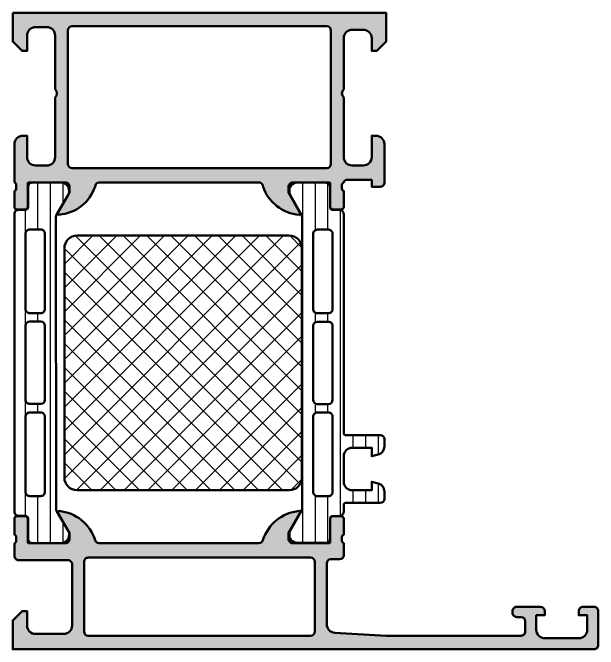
# Model space of a CAD drawing. Extents: x 0 to 69, y 0 to 75.
import ezdxf

# ---------------------------------------------------------------- set-up
doc = ezdxf.new("R2010")
doc.units = 0
for name, color, linetype, lineweight in [('0S-Alu contour', 7, 'Continuous', 50), ('0S-Alu hatch', 252, 'Continuous', 25), ('0S-Plastic contour', 254, 'Continuous', 50), ('0S-Plastic hatch', 253, 'Continuous', 25), ('0S-PT contour', 91, 'Continuous', 50), ('0S-PT hatch', 103, 'Continuous', 25)]:
    doc.layers.add(name, color=color, linetype=linetype, lineweight=lineweight)
pattern_1 = [(90, (0, 0), (-1.4859, 0), [])]

# ---------------------------------------------------------------- blocks, each defined once
blk = doc.blocks.new('345160__3AEE8620_E7F4_4527_ADD3_752617BD4C8D_')
at = {"layer": '0S-Alu hatch'}
h = blk.add_hatch(color=256, dxfattribs=at)
edge = h.paths.add_edge_path()
edge.add_line((0.0001269531203434, 75), (0.0001269531203434, 71.59999843788682))
edge.add_line((0.0001269531203434, 71.59999843788682), (1.100102539057836, 70.50000020218431))
edge.add_line((1.100102539057836, 70.50000020218431), (1.700108642573468, 70.50000020218431))
edge.add_line((1.700108642573468, 70.50000020218431), (1.700108642573461, 72.30001064491807))
edge.add_ellipse((2.700165610724234, 72.2999536767673), major_axis=(-1.000056969773366, 0), ratio=1, start_angle=270.0032638486671, end_angle=359.996736151318, ccw=False)
edge.add_line((2.700108642573461, 73.30001064491807), (4.000096435542204, 73.30001064491807))
edge.add_ellipse((4.000090366399497, 72.30000457577536), major_axis=(-1.00000606916113, 0), ratio=1, start_angle=180.0003477333174, end_angle=269.9996522658481, ccw=False)
edge.add_line((5.000096435542211, 72.30001064490351), (5.000096435542211, 65.99999972534715))
edge.add_ellipse((4.475120643209768, 65.49999972534715), major_axis=(-0.7249824705019261, 0), ratio=1, start_angle=136.3958616163861, end_angle=223.604138383614, ccw=False)
edge.add_line((5.000096435542211, 64.99999972534715), (5.000096435542211, 57.99999972534717))
edge.add_ellipse((4.000127506904665, 57.9999686539847), major_axis=(-0.9999689291202752, 0), ratio=1, start_angle=89.9982196867515, end_angle=180.0017803131609, ccw=False)
edge.add_line((4.000096435542211, 56.99999972534715), (2.700108642573439, 56.99999972534715))
edge.add_ellipse((2.700128465721281, 58.00001954849498), major_axis=(-1.000019823344298, 0), ratio=1, start_angle=0.0011357599706229848, end_angle=89.99886423980661, ccw=False)
edge.add_line((1.700108642573461, 57.99999972535103), (1.700108642573468, 60.49999972534715))
edge.add_line((1.700108642573468, 60.49999972534715), (1.200108642573461, 60.49999972534715))
edge.add_arc((1.200143008141992, 59.49996535977861), 1.000034366159006, 90.0019689343731, 179.9980310656152)
edge.add_line((0.2001086425734615, 59.49999972534735), (0.2001086425734613, 54.99999209595261))
edge.add_ellipse((0.1212721960304297, 54.73247150395951), major_axis=(-0.2788950563274175, 0), ratio=1, start_angle=178.835410625902, end_angle=253.58012358050928, ccw=False)
edge.add_line((0.4001096425734616, 54.72680309596113), (0.4001096425734616, 54.27320909596112))
edge.add_ellipse((0.1212415469302874, 54.26754843648406), major_axis=(-0.2789255417371556, 0), ratio=1, start_angle=106.4245945553543, end_angle=181.1628700728862, ccw=False)
edge.add_line((0.200108642573456, 54.00000509596111), (0.2001086425734542, 52.11999409595261))
edge.add_arc((0.5001086425734443, 52.11999409595261), 0.2999999999999936, 180, 270)
edge.add_line((0.5001086425734443, 51.81999409595261), (1.480082961616254, 51.81999409595261))
edge.add_arc((1.480082961616247, 52.11999409595261), 0.2999999999999971, 270.0000000000013, 360)
edge.add_line((1.780082961616244, 52.11999409595261), (1.780082961616251, 54.8799920959526))
edge.add_ellipse((1.900082961616243, 54.87999209595262), major_axis=(-0.1199999999999916, 0), ratio=1, start_angle=270.0000000000006, end_angle=360, ccw=False)
edge.add_line((1.900082961616242, 54.99999209595261), (6.199956054682843, 55.00012179565965))
edge.add_ellipse((6.199968936936497, 54.50013467805167), major_axis=(-0.499987117773936, 0), ratio=1, start_angle=179.9993980350858, end_angle=270.00147623556455, ccw=False)
edge.add_line((6.699956054682836, 54.50012942505215), (6.69995605468285, 53.80012484741747))
edge.add_line((6.69995605468285, 53.80012484741747), (5.311711425776593, 51.39560671997604))
edge.add_arc((5.435554141658549, 51.33769689995991), 0.1367134431258259, 154.9388426484982, 284.9266257937803)
edge.add_arc((5.082340300217026, 56.06599274338802), 4.87589243942384, 274.5692014039207, 341.2677855828942)
edge.add_ellipse((10.1999562423238, 54.50012160801867), major_axis=(-0.50000018764101, 0), ratio=1, start_angle=270.0000215020632, end_angle=359.9999785025289, ccw=False)
edge.add_line((10.19995605468283, 55.00012179565964), (29.00012218474876, 55.00012179565965))
edge.add_ellipse((29.00012582410541, 54.50012543501633), major_axis=(-0.4999963606565606, 0), ratio=1, start_angle=179.9995829571355, end_angle=270.0004170425874, ccw=False)
edge.add_arc((34.127254422251, 56.07474256510993), 4.887717597295995, 198.7935245337422, 265.8039507306333)
edge.add_arc((33.7614089969759, 51.33892136110629), 0.1390378262420757, 273.3868275685139, 384.0602702874333)
edge.add_line((33.88836681365501, 51.39560671997606), (32.50012218474876, 53.80012484741746))
edge.add_line((32.50012218474876, 53.80012484741746), (32.50012218474876, 54.50012942505418))
edge.add_ellipse((33.00010930249509, 54.50013467805168), major_axis=(-0.4999871177739239, 0), ratio=1, start_angle=-90.00147623556637, end_angle=0.0006019649143240713, ccw=False)
edge.add_line((33.00012218474876, 55.00012179565965), (37.29999527781536, 54.99999209595261))
edge.add_ellipse((37.29999527781536, 54.87999209595262), major_axis=(-0.1199999999999903, 0), ratio=1, start_angle=180, end_angle=270.0000000000034, ccw=False)
edge.add_line((37.41999527781536, 54.87999209595261), (37.41999527781536, 52.11999409595261))
edge.add_arc((37.71999527781536, 52.11999409595261), 0.3000000000000043, 180, 270)
edge.add_line((37.71999527781536, 51.8199940959526), (38.69996959685816, 51.81999409595261))
edge.add_arc((38.69996959685816, 52.11999409595261), 0.2999999999999927, 270, 360)
edge.add_line((38.99996959685815, 52.11999409595261), (38.99996959685815, 54.00000509596113))
edge.add_ellipse((39.07883669250129, 54.26754843648405), major_axis=(-0.2789255417371246, 0), ratio=1, start_angle=-1.1628700728890067, end_angle=73.57540544464808, ccw=False)
edge.add_line((38.79996859685815, 54.27320909596112), (38.79996859685814, 54.72680309596111))
edge.add_ellipse((39.07880604340119, 54.73247150395948), major_axis=(-0.2788950563274307, 0), ratio=1, start_angle=-73.58012358050871, end_angle=1.16458937409692, ccw=False)
edge.add_ellipse((39.34548911891473, 54.95180476633503), major_axis=(-0.3488635246882057, 0), ratio=1, start_angle=273.55986454208295, end_angle=352.0605453486969, ccw=False)
edge.add_line((39.32382769755042, 55.29999514771045), (42.29998778819572, 55.29999514771043))
edge.add_line((42.29998778819572, 55.29999514771043), (42.29998778819572, 54.49999972534715))
edge.add_line((42.29998778819572, 54.49999972534715), (43.29998778819571, 54.50000735474168))
edge.add_arc((43.30001852881637, 54.99997661371016), 0.4999692599135287, 269.9964771677667, 360.0026485613531)
edge.add_line((43.79998778819572, 54.99999972534718), (43.80004882335197, 59.49999972534715))
edge.add_arc((42.79996135278302, 59.49991225477821), 1.000087474394154, 0.0050112561101264, 89.99498874391819)
edge.add_line((42.80004882335197, 60.49999972534715), (42.30004882335197, 60.49999972534715))
edge.add_line((42.30004882335197, 60.49999972534715), (42.30004882335197, 57.99999972534715))
edge.add_ellipse((41.29996142587891, 58.00008712280979), major_axis=(-1.000087401291883, 0), ratio=1, start_angle=90.00501389832078, end_angle=179.9949929319336, ccw=False)
edge.add_line((41.30004894256126, 56.99999972534715), (40.00000011443626, 56.99999972534715))
edge.add_ellipse((40.00005891216521, 58.0000585230761), major_axis=(-1.000058799457439, 0), ratio=1, start_angle=0.0033686637580103707, end_angle=89.9966313363596, ccw=False)
edge.add_line((39.00000011443626, 57.99999972534511), (39.00000011443626, 64.99999972534715))
edge.add_ellipse((39.52483945475461, 65.49999972534715), major_axis=(-0.7248836686985038, 0), ratio=1, start_angle=-43.61157673631379, end_angle=43.61157673631379, ccw=False)
edge.add_line((39.00000011443626, 65.99999972534715), (39.00000011443626, 72.00043483925401))
edge.add_ellipse((40.0000549231245, 72.00038766034935), major_axis=(-1.000054809801103, 0), ratio=1, start_angle=270.0031401344082, end_angle=359.997296995918, ccw=False)
edge.add_line((40.00000011443626, 73.00044246864854), (41.30004894256126, 73.00044246864854))
edge.add_ellipse((41.29996249694562, 72.00035614156475), major_axis=(-1.000086330819892, 0), ratio=1, start_angle=180.0053828449331, end_angle=269.995047458617, ccw=False)
edge.add_line((42.30004882335197, 72.00045009804248), (42.30004882335197, 70.49999257278978))
edge.add_line((42.30004882335197, 70.49999257278978), (42.90002440928947, 70.49999257278978))
edge.add_line((42.90002440928947, 70.49999257278978), (44, 71.5999679203087))
edge.add_line((44, 71.5999679203087), (44, 75))
edge.add_line((44, 75), (0.0001269531203434, 75))
edge = h.paths.add_edge_path()
edge.add_line((6.500111694331287, 57.19999667358933), (6.500111694331287, 72.8999938602501))
edge.add_ellipse((7.000114435198874, 72.89999111938252), major_axis=(-0.5000027408750977, 0), ratio=1, start_angle=270.00031407856807, end_angle=359.99968592151924, ccw=False)
edge.add_line((7.000111694331287, 73.3999938602501), (36.9999848556472, 73.3999938602501))
edge.add_ellipse((36.99998211477959, 72.89999111938249), major_axis=(-0.5000027408751199, 0), ratio=1, start_angle=180.0003140784808, end_angle=269.99968592142943, ccw=False)
edge.add_line((37.4999848556472, 72.8999938602501), (37.4999848556472, 57.19999667359012))
edge.add_ellipse((36.99998211477959, 57.19999941445695), major_axis=(-0.5000027408751199, 0), ratio=1, start_angle=90.00031407857063, end_angle=179.9996859215194, ccw=False)
edge.add_line((36.9999848556472, 56.69999667358934), (7.000111694331287, 56.69999667358934))
edge.add_ellipse((7.000114435198874, 57.19999941445692), major_axis=(-0.5000027408750986, 0), ratio=1, start_angle=0.00031407848081244083, end_angle=89.99968592143188, ccw=False)
at = {"layer": '0S-Alu contour', "color": 7}
for points in [[(0.0001269531203434, 75), (0.0001269531203434, 71.59999843788682), (1.100102539057836, 70.50000020218431), (1.700108642573468, 70.50000020218431), (1.700108642573461, 72.30001064491807)], [(42.30004882335197, 72.00045009804248), (42.30004882335197, 70.49999257278978), (42.90002440928947, 70.49999257278978), (44, 71.5999679203087), (44, 75), (0.0001269531203434, 75)], [(2.700108642573461, 73.30001064491807), (4.000096435542204, 73.30001064491807)], [(6.500111694331287, 57.19999667358933), (6.500111694331287, 72.8999938602501)], [(7.000111694331287, 73.3999938602501), (36.9999848556472, 73.3999938602501)], [(37.4999848556472, 72.8999938602501), (37.4999848556472, 57.19999667359012)], [(40.00000011443626, 73.00044246864854), (41.30004894256126, 73.00044246864854)], [(5.000096435542211, 72.30001064490351), (5.000096435542211, 65.99999972534715)], [(39.00000011443626, 65.99999972534715), (39.00000011443626, 72.00043483925401)], [(5.000096435542211, 64.99999972534715), (5.000096435542211, 57.99999972534717)], [(39.00000011443626, 57.99999972534511), (39.00000011443626, 64.99999972534715)], [(1.700108642573461, 57.99999972535103), (1.700108642573468, 60.49999972534715), (1.200108642573461, 60.49999972534715)], [(42.80004882335197, 60.49999972534715), (42.30004882335197, 60.49999972534715), (42.30004882335197, 57.99999972534715)], [(0.2001086425734615, 59.49999972534735), (0.2001086425734613, 54.99999209595261)], [(43.79998778819572, 54.99999972534718), (43.80004882335197, 59.49999972534715)], [(4.000096435542211, 56.99999972534715), (2.700108642573439, 56.99999972534715)], [(36.9999848556472, 56.69999667358934), (7.000111694331287, 56.69999667358934)], [(41.30004894256126, 56.99999972534715), (40.00000011443626, 56.99999972534715)], [(1.780082961616244, 52.11999409595261), (1.780082961616251, 54.8799920959526)], [(1.900082961616242, 54.99999209595261), (6.199956054682843, 55.00012179565965)], [(10.19995605468283, 55.00012179565964), (29.00012218474876, 55.00012179565965)], [(33.00012218474876, 55.00012179565965), (37.29999527781536, 54.99999209595261)], [(37.41999527781536, 54.87999209595261), (37.41999527781536, 52.11999409595261)], [(39.32382769755042, 55.29999514771045), (42.29998778819572, 55.29999514771043), (42.29998778819572, 54.49999972534715), (43.29998778819571, 54.50000735474168)], [(0.4001096425734616, 54.72680309596113), (0.4001096425734616, 54.27320909596112)], [(6.699956054682836, 54.50012942505215), (6.69995605468285, 53.80012484741747), (5.311711425776593, 51.39560671997604)], [(33.88836681365501, 51.39560671997606), (32.50012218474876, 53.80012484741746), (32.50012218474876, 54.50012942505418)], [(38.79996859685815, 54.27320909596112), (38.79996859685814, 54.72680309596111)], [(0.200108642573456, 54.00000509596111), (0.2001086425734542, 52.11999409595261)], [(38.99996959685815, 52.11999409595261), (38.99996959685815, 54.00000509596113)], [(0.5001086425734443, 51.81999409595261), (1.480082961616254, 51.81999409595261)], [(37.71999527781536, 51.8199940959526), (38.69996959685816, 51.81999409595261)]]:
    blk.add_lwpolyline(points, dxfattribs=at)
at = {"layer": '0S-Alu contour', "color": 7, "extrusion": (0, 0, -1)}
for centre, radius, start, end in [((-2.700165610724234, 72.2999536767673), 1.000056969773366, 0.0032638486820021, 89.99673615133295), ((-4.000090366399497, 72.30000457577536), 1.00000606916113, 90.00034773415189, 179.9996522666826), ((-7.000114435198874, 72.89999111938252), 0.5000027408750977, 0.0003140784807261, 89.9996859214319), ((-36.99998211477959, 72.89999111938249), 0.5000027408751199, 90.00031407857054, 179.9996859215192), ((-40.0000549231245, 72.00038766034935), 1.000054809801103, 0.0027030040819815, 89.99685986559176), ((-41.29996249694562, 72.00035614156475), 1.000086330819892, 90.004952541383, 179.9946171550669), ((-4.475120643209768, 65.49999972534715), 0.7249824705019261, 136.395861616386, 223.6041383836139), ((-39.52483945475461, 65.49999972534715), 0.7248836686985038, 316.3884232636862, 43.61157673631377), ((-2.700128465721281, 58.00001954849498), 1.000019823344298, 270.0011357601935, 359.9988642400294), ((-4.000127506904665, 57.9999686539847), 0.9999689291202752, 179.9982196868391, 270.0017803132485), ((-40.00005891216521, 58.0000585230761), 1.000058799457439, 270.0033686636404, 359.996631336242), ((-41.29996142587891, 58.00008712280979), 1.000087401291883, 180.0050070680665, 269.9949861016792), ((-7.000114435198874, 57.19999941445692), 0.5000027408750986, 270.0003140785681, 359.9996859215192), ((-36.99998211477959, 57.19999941445695), 0.5000027408751199, 180.0003140784807, 269.9996859214294), ((-0.1212721960304297, 54.73247150395951), 0.2788950563274175, 106.4198764194907, 181.1645893740981), ((-1.900082961616243, 54.87999209595262), 0.1199999999999917, 0, 89.99999999999936), ((-6.199968936936497, 54.50013467805167), 0.4999871177739361, 89.99852376443545, 180.0006019649143), ((-10.1999562423238, 54.50012160801867), 0.50000018764101, 2.14974711152e-05, 89.99997849793684), ((-29.00012582410541, 54.50012543501633), 0.4999963606565606, 89.99958295741263, 180.0004170428646), ((-33.00010930249509, 54.50013467805168), 0.4999871177739239, 359.9993980350857, 90.00147623556649), ((-37.29999527781536, 54.87999209595262), 0.1199999999999903, 89.99999999999662, 180), ((-39.07880604340119, 54.73247150395948), 0.2788950563274307, 358.8354106259031, 73.58012358050884), ((-39.34548911891473, 54.95180476633503), 0.3488635246882057, 7.939454651303116, 86.44013545791707), ((-0.1212415469302874, 54.26754843648406), 0.2789255417371556, 178.8371299271138, 253.5754054446457), ((-39.07883669250129, 54.26754843648405), 0.2789255417371246, 286.4245945553519, 1.162870072889045)]:
    blk.add_arc(centre, radius, start, end, dxfattribs=at)
at = {"layer": '0S-Alu contour', "color": 7}
for centre, radius, start, end in [((1.200143008141992, 59.49996535977861), 1.000034366159006, 90.0019689343731, 179.9980310656152), ((42.79996135278302, 59.49991225477821), 1.000087474394154, 0.0050112561101264, 89.99498874391819), ((43.30001852881637, 54.99997661371016), 0.4999692599135287, 269.9964771677667, 0.0026485613531484), ((5.082340300217026, 56.06599274338802), 4.87589243942384, 274.5692014039207, 341.2677855828942), ((34.127254422251, 56.07474256510993), 4.887717597295995, 198.7935245337422, 265.8039507306333), ((0.5001086425734443, 52.11999409595261), 0.2999999999999936, 180, 270), ((1.480082961616247, 52.11999409595261), 0.2999999999999971, 270.0000000000013, 0), ((37.71999527781536, 52.11999409595261), 0.3000000000000043, 180, 270), ((38.69996959685816, 52.11999409595261), 0.2999999999999927, 270, 0), ((5.435554141658549, 51.33769689995991), 0.1367134431258259, 154.9388426484982, 284.9266257937803), ((33.7614089969759, 51.33892136110629), 0.1390378262420757, 273.3868275685139, 24.06027028743326)]:
    blk.add_arc(centre, radius, start, end, dxfattribs=at)
blk = doc.blocks.new('278500__21680A9F_B1D4_453F_ACCD_FC1541F3DA10___6EC4814E_083C_44FB_A4C5_7112E1EACF54_')
at = {"layer": '0S-Plastic hatch'}
h = blk.add_hatch(dxfattribs=at)
h.set_pattern_fill('ANSI31', color=256, scale=0.4680000000000001, angle=45, style=0)
h.set_pattern_definition(pattern_1)
edge = h.paths.add_edge_path()
edge.add_line((0.1987532964417851, 51.29235132416485), (0.1998659857365317, 16.20985797248088))
edge.add_arc((0.6998633065963852, 16.20987340386518), 0.4999973210979823, 180.001768315893, 270.0023822799114)
edge.add_line((0.6998840957990728, 15.70987608319939), (1.51021542861398, 15.70990470961759))
edge.add_ellipse((1.510226294848299, 15.40990470981438), major_axis=(-0.2999999999999934, 0), ratio=1, start_angle=180.0020752978986, end_angle=270.00207529788605, ccw=False)
edge.add_line((1.810226294651501, 15.40991557604877), (1.809981274070681, 13.00991718266322))
edge.add_arc((2.309977251276917, 13.00993265328298), 0.4999959774455781, 180.0017728167248, 270.0023777790721)
edge.add_line((2.309998001146821, 12.50993667626796), (5.786539496952662, 12.51006332373204))
edge.add_arc((5.644192996070887, 13.49987624320274), 0.99999607092448, 278.1836833497855, 392.7290913977266)
edge.add_line((6.485426062291135, 14.04054163895327), (5.166873632834731, 16.32415072820264))
edge.add_ellipse((5.599877294086779, 16.57416638639704), major_axis=(-0.5000000000000548, 0), ratio=1, start_angle=0.0021352027151237962, end_angle=30.002071897230223, ccw=False)
edge.add_line((5.099877294433919, 16.57414775323825), (5.098790982002848, 50.92841650883724))
edge.add_ellipse((5.598790981693579, 50.92843409645905), major_axis=(-0.5000000000000546, 0), ratio=1, start_angle=-29.997921301460906, end_angle=0.002015393048509395, ccw=False)
edge.add_line((5.165769210052874, 51.17841838653585), (6.484156207839919, 53.46212298779094))
edge.add_arc((5.64288397718113, 54.00272744188542), 0.999996070924482, 327.2750591980466, 441.8204672459869)
edge.add_line((5.785158774095346, 54.99255067056184), (2.308617278289502, 54.99242402309775))
edge.add_arc((2.308632748909259, 54.49242804589152), 0.4999959774455675, 90.00177281669987, 180.0023777790715)
edge.add_line((1.808636771894252, 54.49240729602163), (1.80905565210705, 52.09240892668312))
edge.add_ellipse((1.50905565230385, 52.0923980604488), major_axis=(-0.2999999999999912, 0), ratio=1, start_angle=90.0020752978844, end_angle=180.0020752978986, ccw=False)
edge.add_line((1.50906651853816, 51.7923980606456), (0.6987351857232567, 51.7923694342274))
edge.add_arc((0.6987506171075601, 51.29237211336756), 0.4999973210979623, 90.00176831585983, 180.0023822800018)
edge = h.paths.add_edge_path()
edge.add_line((1.499314684320593, 40.10129142721294), (1.499314684320593, 48.95130058248629))
edge.add_ellipse((1.999299425531523, 48.95130058249147), major_axis=(-0.4999847412109306, 0), ratio=1, start_angle=269.9999999999992, end_angle=360, ccw=False)
edge.add_line((1.99929942553153, 49.4512853237024), (3.299310106683874, 49.4512853237024))
edge.add_ellipse((3.299310106683881, 48.95127006491335), major_axis=(-0.5000152587890554, 0), ratio=1, start_angle=180, end_angle=270.0000000000008, ccw=False)
edge.add_line((3.799325365472937, 48.95127006490816), (3.799325365472937, 40.10129142722047))
edge.add_ellipse((3.299329004829614, 40.10128778786141), major_axis=(-0.4999963606565682, 0), ratio=1, start_angle=89.99958295740907, end_angle=180.0004170428646, ccw=False)
edge.add_line((3.299325365472937, 39.60129142721809), (1.99933125920502, 39.60129142721809))
edge.add_ellipse((1.999314686408215, 40.10129142903105), major_axis=(-0.5000000020876216, 0), ratio=1, start_angle=0, end_angle=90.00189910261571, ccw=False)
edge = h.paths.add_edge_path()
edge.add_line((1.499314684320579, 29.40128532369719), (1.499314684320593, 38.10129142721289))
edge.add_ellipse((1.999314684320593, 38.10129142721809), major_axis=(-0.5, 0), ratio=1, start_angle=270, end_angle=360, ccw=False)
edge.add_line((1.999314684320593, 38.60129142721809), (3.299325365472951, 38.60129142721809))
edge.add_ellipse((3.299325365472947, 38.1012914272181), major_axis=(-0.4999999999999894, 0), ratio=1, start_angle=180, end_angle=269.9999999999996, ccw=False)
edge.add_line((3.799325365472937, 38.10129142721289), (3.799325365472937, 29.40128532370242))
edge.add_ellipse((3.299325365472923, 29.40128532370242), major_axis=(-0.5000000000000142, 0), ratio=1, start_angle=90.000000001192, end_angle=180, ccw=False)
edge.add_line((3.299325365483325, 28.90128532370241), (1.999314684330995, 28.90128532370241))
edge.add_ellipse((1.999314684320579, 29.4012853237024), major_axis=(-0.5, 0), ratio=1, start_angle=0, end_angle=90.00000000119371, ccw=False)
edge = h.paths.add_edge_path()
edge.add_line((1.499314684310205, 18.55129142791138), (1.499314684310205, 27.40128532439565))
edge.add_ellipse((1.999314686467511, 27.4012853225182), major_axis=(-0.5000000021573064, 0), ratio=1, start_angle=269.99810091050426, end_angle=360, ccw=False)
edge.add_line((1.999331259149825, 27.90128532440085), (3.299325365462563, 27.90128532440087))
edge.add_ellipse((3.299329004819283, 27.4012889637576), major_axis=(-0.4999963606565109, 0), ratio=1, start_angle=179.9995829571355, end_angle=270.0004170425959, ccw=False)
edge.add_line((3.799325365462549, 27.40128532440084), (3.799325365462549, 18.55129142791898))
edge.add_ellipse((3.299329004819172, 18.55128778855991), major_axis=(-0.4999963606566215, 0), ratio=1, start_angle=89.99958295741521, end_angle=180.0004170428646, ccw=False)
edge.add_line((3.299325365462549, 18.05129142791654), (1.999331259194646, 18.05129142791654))
edge.add_ellipse((1.999314686397825, 18.55129142972951), major_axis=(-0.5000000020876207, 0), ratio=1, start_angle=0, end_angle=90.00189910261747, ccw=False)
at = {"layer": '0S-Alu contour', "color": 7}
for points in [[(1.499314684320593, 40.10129142721294), (1.499314684320593, 48.95130058248629)], [(1.99929942553153, 49.4512853237024), (3.299310106683874, 49.4512853237024)], [(3.799325365472937, 48.95127006490816), (3.799325365472937, 40.10129142722047)], [(3.299325365472937, 39.60129142721809), (1.99933125920502, 39.60129142721809)], [(1.999314684320593, 38.60129142721809), (3.299325365472951, 38.60129142721809)], [(1.499314684320579, 29.40128532369719), (1.499314684320593, 38.10129142721289)], [(3.799325365472937, 38.10129142721289), (3.799325365472937, 29.40128532370242)], [(3.299325365483325, 28.90128532370241), (1.999314684330995, 28.90128532370241)], [(1.999331259149825, 27.90128532440085), (3.299325365462563, 27.90128532440087)], [(1.499314684310205, 18.55129142791138), (1.499314684310205, 27.40128532439565)], [(3.799325365462549, 27.40128532440084), (3.799325365462549, 18.55129142791898)], [(3.299325365462549, 18.05129142791654), (1.999331259194646, 18.05129142791654)]]:
    blk.add_lwpolyline(points, dxfattribs=at)
at = {"layer": '0S-Alu contour', "color": 7, "extrusion": (0, 0, -1)}
for centre, radius, start, end in [((-1.999299425531523, 48.95130058249147), 0.4999847412109306, 0, 90.00000000000078), ((-3.299310106683881, 48.95127006491335), 0.5000152587890554, 89.9999999999992, 180), ((-1.999314686408215, 40.10129142903105), 0.5000000020876216, 269.9981008973843, 0), ((-3.299329004829614, 40.10128778786141), 0.4999963606565682, 179.9995829571354, 270.000417042591), ((-1.999314684320593, 38.10129142721809), 0.5, 0, 90), ((-3.299325365472947, 38.1012914272181), 0.4999999999999894, 90.0000000000004, 180), ((-1.999314684320579, 29.4012853237024), 0.5, 269.9999999988063, 0), ((-3.299325365472923, 29.40128532370242), 0.5000000000000142, 180, 269.999999998808), ((-1.999314686467511, 27.4012853225182), 0.5000000021573064, 0, 90.00189908949572), ((-3.299329004819283, 27.4012889637576), 0.4999963606565109, 89.99958295740404, 180.0004170428646), ((-1.999314686397825, 18.55129142972951), 0.5000000020876207, 269.9981008973825, 0), ((-3.299329004819172, 18.55128778855991), 0.4999963606566215, 179.9995829571354, 270.0004170425849)]:
    blk.add_arc(centre, radius, start, end, dxfattribs=at)
at = {"layer": '0S-Plastic contour', "color": 7}
for points in [[(5.785158774095346, 54.99255067056184), (2.308617278289502, 54.99242402309775)], [(1.808636771894252, 54.49240729602163), (1.80905565210705, 52.09240892668312)], [(5.165769210052874, 51.17841838653585), (6.484156207839919, 53.46212298779094)], [(1.50906651853816, 51.7923980606456), (0.6987351857232567, 51.7923694342274)], [(0.1987532964417851, 51.29235132416485), (0.1998659857365317, 16.20985797248088)], [(5.099877294433919, 16.57414775323825), (5.098790982002848, 50.92841650883724)], [(6.485426062291135, 14.04054163895327), (5.166873632834731, 16.32415072820264)], [(0.6998840957990728, 15.70987608319939), (1.51021542861398, 15.70990470961759)], [(1.810226294651501, 15.40991557604877), (1.809981274070681, 13.00991718266322)], [(2.309998001146821, 12.50993667626796), (5.786539496952662, 12.51006332373204)]]:
    blk.add_lwpolyline(points, dxfattribs=at)
for centre, radius, start, end in [((2.308632748909259, 54.49242804589152), 0.4999959774455675, 90.00177281669987, 180.0023777790715), ((5.64288397718113, 54.00272744188542), 0.999996070924482, 327.2750591980466, 81.8204672459869), ((0.6987506171075601, 51.29237211336756), 0.4999973210979623, 90.00176831585983, 180.0023822800018), ((0.6998633065963852, 16.20987340386518), 0.4999973210979823, 180.001768315893, 270.0023822799114), ((5.644192996070887, 13.49987624320274), 0.99999607092448, 278.1836833497855, 32.72909139772663), ((2.309977251276917, 13.00993265328298), 0.4999959774455781, 180.0017728167248, 270.0023777790721)]:
    blk.add_arc(centre, radius, start, end, dxfattribs=at)
at = {"layer": '0S-Plastic contour', "color": 7, "extrusion": (0, 0, -1)}
for centre, radius, start, end in [((-1.50905565230385, 52.0923980604488), 0.2999999999999912, 179.9979247021014, 269.9979247021156), ((-5.598790981693579, 50.92843409645905), 0.5000000000000546, 359.9979846069515, 29.99792130146082), ((-5.599877294086779, 16.57416638639704), 0.5000000000000548, 329.9979281027698, 359.9978647972849), ((-1.510226294848299, 15.40990470981438), 0.2999999999999934, 89.99792470211396, 179.9979247021014)]:
    blk.add_arc(centre, radius, start, end, dxfattribs=at)
blk = doc.blocks.new('278500__DC381C38_8DB6_49AE_8CDF_E0CB9296977A___9BFDAA50_790F_4429_92F1_7A1D93288895_')
at = {"layer": '0S-Plastic hatch'}
h = blk.add_hatch(dxfattribs=at)
h.set_pattern_fill('ANSI31', color=256, scale=0.4680000000000001, angle=45, style=0)
h.set_pattern_definition(pattern_1)
edge = h.paths.add_edge_path()
edge.add_line((39, 51.28262339778483), (39.000022921558, 25.44125658823265))
edge.add_arc((39.20416178718003, 25.445375387072), 0.2041804127758795, 181.1558689438168, 269.5149389342805)
edge.add_line((39.20243323428476, 25.24120229122875), (43.30243323427304, 25.24120229122875))
edge.add_ellipse((43.30243323427304, 24.74120229122881), major_axis=(-0.4999999999999467, 0), ratio=1, start_angle=180, end_angle=270, ccw=False)
edge.add_line((43.802433234273, 24.74120229122881), (43.80243323427299, 23.91045306784114))
edge.add_ellipse((42.80243323427292, 23.91045306784117), major_axis=(-1.000000000000063, 0), ratio=1, start_angle=105.00000000108221, end_angle=180, ccw=False)
edge.add_line((43.06125227939371, 22.94452724155693), (42.30243323427305, 22.74120229122875))
edge.add_line((42.30243323427305, 22.74120229122875), (42.30243323427305, 23.74120229122875))
edge.add_line((42.30243323427305, 23.74120229122875), (40.00243323428463, 23.74120229122875))
edge.add_arc((40.00414226812572, 22.73707631855116), 1.004127427074073, 90.09751797508503, 179.770140321516)
edge.add_line((39.000022921558, 22.74110467439829), (39.000022921558, 19.74122632025461))
edge.add_arc((40.0041424800059, 19.74532877543039), 1.004127938958019, 180.2340877213157, 269.9024699846797)
edge.add_line((40.00243323428469, 18.74120229122875), (42.30243323427305, 18.74120229122875))
edge.add_line((42.30243323427305, 18.74120229122875), (42.30243323427315, 19.74120229122869))
edge.add_line((42.30243323427315, 19.74120229122869), (43.06125227939372, 19.53787734087044))
edge.add_ellipse((42.80243323427312, 18.57195151458677), major_axis=(-0.9999999999994633, 0), ratio=1, start_angle=180, end_angle=254.9999999989196, ccw=False)
edge.add_line((43.80243323427259, 18.5719515145868), (43.80243323427305, 17.74120229122874))
edge.add_ellipse((43.30243323427304, 17.74120229122875), major_axis=(-0.5000000000000071, 0), ratio=1, start_angle=90.0000000000008, end_angle=180, ccw=False)
edge.add_line((43.30243323427304, 17.24120229122875), (39.20243323428468, 17.24120229122875))
edge.add_arc((39.20243323428469, 17.04120229122876), 0.1999999999999869, 90.00000000000205, 180)
edge.add_line((39.00243323428469, 17.04120229122876), (39.00111268929475, 16.20013004610088))
edge.add_ellipse((38.50111536862897, 16.20010925689817), major_axis=(-0.4999973210979703, 0), ratio=1, start_angle=90.00176831586009, end_angle=180.0023822800019, ccw=False)
edge.add_line((38.50113080001328, 15.70011193603833), (37.69079946719838, 15.70008330962012))
edge.add_arc((37.69081033343269, 15.40008330981692), 0.2999999999999955, 90.00207529788617, 180.0020752978985)
edge.add_line((37.39081033362949, 15.4000724435826), (37.39122921384228, 13.0000740742441))
edge.add_ellipse((36.95997618058448, 12.97158219441868), major_axis=(-0.4321932043774427, 0), ratio=1, start_angle=80.84996715393783, end_angle=183.7799049257154, ccw=False)
edge.add_line((36.89124870744703, 12.54488850997259), (33.41470721164119, 12.55269646426748))
edge.add_ellipse((33.4938011831793, 13.49427013848692), major_axis=(-0.9448898561825883, 0), ratio=1, start_angle=-34.56600616659068, end_angle=85.1983189186738, ccw=False)
edge.add_line((32.71570977789662, 14.03035838247478), (34.03409677568367, 16.31406298372988))
edge.add_arc((33.601075004043, 16.56404727380666), 0.5000000000000067, 330.0020786985388, 360.0020153930485)
edge.add_line((34.10107500373368, 16.56406486142848), (34.09998869130261, 50.91833361702788))
edge.add_arc((33.59998869164976, 50.91831498386867), 0.5000000000000502, 0.0021352027151592, 30.00207189722995)
edge.add_line((34.0329923529018, 51.16833064206307), (32.71443992344539, 53.45193973131245))
edge.add_ellipse((33.55567298966563, 53.99260512706297), major_axis=(-0.9999960709244737, 0), ratio=1, start_angle=-81.8163166502149, end_angle=32.729091397726904, ccw=False)
edge.add_line((33.41332648878387, 54.98241804653368), (36.88986798458969, 54.98254469399776))
edge.add_ellipse((36.8898887344596, 54.48254871698273), major_axis=(-0.4999959774455932, 0), ratio=1, start_angle=180.0017728167249, end_angle=270.00237777907205, ccw=False)
edge.add_line((37.38988471166584, 54.4825641876025), (37.38963969108502, 52.08256579421702))
edge.add_arc((37.68963969088823, 52.08257666045134), 0.2999999999999975, 180.0020752978985, 270.0020752978848)
edge.add_line((37.68965055712254, 51.78257666064813), (38.49998188993747, 51.78260528706633))
edge.add_ellipse((38.50000267914015, 51.28260796640053), major_axis=(-0.4999973210979845, 0), ratio=1, start_angle=180.0017683158931, end_angle=270.0023822799104, ccw=False)
edge = h.paths.add_edge_path()
edge.add_line((37.70055130142633, 40.09119604587006), (37.70055130142632, 48.94118994235433))
edge.add_arc((37.20055129933869, 48.94118994053621), 0.5000000020876283, 0, 90.00189910261706)
edge.add_line((37.20053472654188, 49.44118994234917), (35.90054062027397, 49.44118994234918))
edge.add_arc((35.90053698091735, 48.94119358170581), 0.4999963606566095, 89.99958295741548, 180.0004170428646)
edge.add_line((35.40054062027398, 48.94118994234919), (35.40054062027398, 40.09119604586488))
edge.add_arc((35.90053698091724, 40.09119240650811), 0.4999963606565056, 179.9995829571354, 270.0004170425959)
edge.add_line((35.90054062027396, 39.59119604586486), (37.2005347265867, 39.59119604586487))
edge.add_arc((37.20055129926902, 40.09119604774752), 0.5000000021573054, 269.9981009105036, 360)
edge = h.paths.add_edge_path()
edge.add_line((35.40054062026359, 38.09119604656851), (35.4005406202636, 29.39118994305284))
edge.add_arc((35.90054062026359, 29.39118994304764), 0.4999999999999938, 180, 269.9999999999992)
edge.add_line((35.90054062026359, 28.89118994304764), (37.20055130141594, 28.89118994304764))
edge.add_arc((37.20055130141594, 29.39118994304764), 0.4999999999999982, 270, 360)
edge.add_line((37.70055130141594, 29.39118994305284), (37.70055130141596, 38.09119604656853))
edge.add_arc((37.20055130141595, 38.09119604656332), 0.5000000000000053, 0, 90.00000000119446)
edge.add_line((37.20055130140553, 38.59119604656333), (35.9005406202532, 38.59119604656332))
edge.add_arc((35.90054062026361, 38.09119604656331), 0.5000000000000134, 90.00000000119202, 180)
edge = h.paths.add_edge_path()
edge.add_line((35.4005406202636, 27.39118994304764), (35.4005406202636, 18.54121130535756))
edge.add_arc((35.90055587905265, 18.54121130535237), 0.500015258789055, 180, 270.0000000000008)
edge.add_line((35.90055587905266, 18.04119604656332), (37.20056656020501, 18.04119604656332))
edge.add_arc((37.20056656020501, 18.54118078777424), 0.4999847412109292, 269.9999999999992, 360)
edge.add_line((37.70055130141594, 18.54118078777944), (37.70055130141594, 27.39118994305278))
edge.add_arc((37.20055129932832, 27.39118994123468), 0.5000000020876203, 0, 90.00189910261543)
edge.add_line((37.20053472653152, 27.89118994304764), (35.9005406202636, 27.89118994304764))
edge.add_arc((35.90053698090692, 27.39119358240432), 0.4999963606565686, 89.99958295740896, 180.0004170428646)
at = {"layer": '0S-Alu contour', "color": 7}
for points in [[(35.40054062027398, 48.94118994234919), (35.40054062027398, 40.09119604586488)], [(37.20053472654188, 49.44118994234917), (35.90054062027397, 49.44118994234918)], [(37.70055130142633, 40.09119604587006), (37.70055130142632, 48.94118994235433)], [(35.90054062027396, 39.59119604586486), (37.2005347265867, 39.59119604586487)], [(37.20055130140553, 38.59119604656333), (35.9005406202532, 38.59119604656332)], [(35.40054062026359, 38.09119604656851), (35.4005406202636, 29.39118994305284)], [(37.70055130141594, 29.39118994305284), (37.70055130141596, 38.09119604656853)], [(35.90054062026359, 28.89118994304764), (37.20055130141594, 28.89118994304764)], [(37.20053472653152, 27.89118994304764), (35.9005406202636, 27.89118994304764)], [(35.4005406202636, 27.39118994304764), (35.4005406202636, 18.54121130535756)], [(37.70055130141594, 18.54118078777944), (37.70055130141594, 27.39118994305278)], [(35.90055587905266, 18.04119604656332), (37.20056656020501, 18.04119604656332)]]:
    blk.add_lwpolyline(points, dxfattribs=at)
for centre, radius, start, end in [((35.90053698091735, 48.94119358170581), 0.4999963606566095, 89.99958295741548, 180.0004170428646), ((37.20055129933869, 48.94118994053621), 0.5000000020876283, 0, 90.00189910261706), ((35.90053698091724, 40.09119240650811), 0.4999963606565056, 179.9995829571354, 270.0004170425959), ((37.20055129926902, 40.09119604774752), 0.5000000021573054, 269.9981009105036, 0), ((35.90054062026361, 38.09119604656331), 0.5000000000000134, 90.00000000119202, 180), ((37.20055130141595, 38.09119604656332), 0.5000000000000053, 0, 90.00000000119446), ((35.90054062026359, 29.39118994304764), 0.4999999999999938, 180, 269.9999999999992), ((37.20055130141594, 29.39118994304764), 0.4999999999999982, 270, 0), ((35.90053698090692, 27.39119358240432), 0.4999963606565686, 89.99958295740896, 180.0004170428646), ((37.20055129932832, 27.39118994123468), 0.5000000020876203, 0, 90.00189910261543), ((35.90055587905265, 18.54121130535237), 0.500015258789055, 180, 270.0000000000008), ((37.20056656020501, 18.54118078777424), 0.4999847412109292, 269.9999999999992, 0)]:
    blk.add_arc(centre, radius, start, end, dxfattribs=at)
at = {"layer": '0S-Plastic contour', "color": 7}
for points in [[(33.41332648878387, 54.98241804653368), (36.88986798458969, 54.98254469399776)], [(37.38988471166584, 54.4825641876025), (37.38963969108502, 52.08256579421702)], [(34.0329923529018, 51.16833064206307), (32.71443992344539, 53.45193973131245)], [(37.68965055712254, 51.78257666064813), (38.49998188993747, 51.78260528706633)], [(39, 51.28262339778483), (39.000022921558, 25.44125658823265)], [(34.10107500373368, 16.56406486142848), (34.09998869130261, 50.91833361702788)], [(39.20243323428476, 25.24120229122875), (43.30243323427304, 25.24120229122875)], [(43.802433234273, 24.74120229122881), (43.80243323427299, 23.91045306784114)], [(43.06125227939371, 22.94452724155693), (42.30243323427305, 22.74120229122875), (42.30243323427305, 23.74120229122875), (40.00243323428463, 23.74120229122875)], [(39.000022921558, 22.74110467439829), (39.000022921558, 19.74122632025461)], [(40.00243323428469, 18.74120229122875), (42.30243323427305, 18.74120229122875), (42.30243323427315, 19.74120229122869), (43.06125227939372, 19.53787734087044)], [(43.80243323427259, 18.5719515145868), (43.80243323427305, 17.74120229122874)], [(39.00243323428469, 17.04120229122876), (39.00111268929475, 16.20013004610088)], [(43.30243323427304, 17.24120229122875), (39.20243323428468, 17.24120229122875)], [(32.71570977789662, 14.03035838247478), (34.03409677568367, 16.31406298372988)], [(37.39081033362949, 15.4000724435826), (37.39122921384228, 13.0000740742441)], [(38.50113080001328, 15.70011193603833), (37.69079946719838, 15.70008330962012)], [(36.89124870744703, 12.54488850997259), (33.41470721164119, 12.55269646426748)]]:
    blk.add_lwpolyline(points, dxfattribs=at)
at = {"layer": '0S-Plastic contour', "color": 7, "extrusion": (0, 0, -1)}
for centre, radius, start, end in [((-33.55567298966563, 53.99260512706297), 0.9999960709244737, 327.2709086022731, 81.816316650215), ((-36.8898887344596, 54.48254871698273), 0.4999959774455932, 89.99762222092792, 179.9982271832751), ((-38.50000267914015, 51.28260796640053), 0.4999973210979846, 89.9976177200896, 179.9982316841069), ((-43.30243323427304, 24.74120229122881), 0.4999999999999467, 90, 180), ((-42.80243323427292, 23.91045306784117), 1.000000000000063, 180, 254.9999999989178), ((-42.80243323427312, 18.57195151458677), 0.9999999999994633, 105.0000000010804, 180), ((-43.30243323427304, 17.74120229122875), 0.5000000000000071, 180, 269.9999999999992), ((-38.50111536862897, 16.20010925689817), 0.4999973210979704, 179.9976177199981, 269.9982316841399), ((-33.4938011831793, 13.49427013848692), 0.9448898561825883, 274.8016810813262, 34.56600616659066), ((-36.95997618058448, 12.97158219441868), 0.4321932043774427, 176.2200950742846, 279.1500328460622)]:
    blk.add_arc(centre, radius, start, end, dxfattribs=at)
at = {"layer": '0S-Plastic contour', "color": 7}
for centre, radius, start, end in [((37.68963969088823, 52.08257666045134), 0.2999999999999975, 180.0020752978985, 270.0020752978848), ((33.59998869164976, 50.91831498386867), 0.5000000000000502, 0.0021352027151592, 30.00207189722995), ((39.20416178718003, 25.445375387072), 0.2041804127758795, 181.1558689438168, 269.5149389342805), ((40.00414226812572, 22.73707631855116), 1.004127427074073, 90.09751797508503, 179.770140321516), ((40.0041424800059, 19.74532877543039), 1.004127938958019, 180.2340877213157, 269.9024699846797), ((33.601075004043, 16.56404727380666), 0.5000000000000067, 330.0020786985388, 0.0020153930485069), ((39.20243323428469, 17.04120229122876), 0.1999999999999869, 90.00000000000205, 180), ((37.69081033343269, 15.40008330981692), 0.2999999999999955, 90.00207529788617, 180.0020752978985)]:
    blk.add_arc(centre, radius, start, end, dxfattribs=at)
blk = doc.blocks.new('486920__6E889929_E33C_4EFB_8722_635E33BBEABD_')
at = {"layer": '0S-PT hatch'}
h = blk.add_hatch(dxfattribs=at)
h.set_pattern_fill('ANSI37', color=256, scale=0.625, angle=90, style=0)
h.set_pattern_definition([(135, (0, 0), (-1.403165018917055, -1.403165018917055), []), (225, (0, 0), (1.403165018917055, -1.403165018917055), [])])
edge = h.paths.add_edge_path()
edge.add_arc((7.586602629708981, 47.24119923922819), 1.5, 90, 180)
edge.add_line((6.086602629708981, 47.24119923922819), (6.086602629708973, 20.24119923922819))
edge.add_arc((7.586602629708973, 20.24119923922819), 1.5, 180, 270)
edge.add_line((7.586602629708973, 18.74119923922819), (32.58660262970898, 18.74119923922818))
edge.add_arc((32.58660262970898, 20.24119923922818), 1.5, 270, 360)
edge.add_line((34.08660262970898, 20.24119923922818), (34.08660262970898, 47.24119923922818))
edge.add_arc((32.58660262970898, 47.24119923922818), 1.5, 0, 90)
edge.add_line((32.58660262970898, 48.74119923922818), (7.586602629708981, 48.74119923922819))
at = {"layer": '0S-PT contour', "color": 7}
for points in [[(32.58660262970898, 48.74119923922818), (7.586602629708981, 48.74119923922819)], [(6.086602629708981, 47.24119923922819), (6.086602629708973, 20.24119923922819)], [(34.08660262970898, 20.24119923922818), (34.08660262970898, 47.24119923922818)], [(7.586602629708973, 18.74119923922819), (32.58660262970898, 18.74119923922818)]]:
    blk.add_lwpolyline(points, dxfattribs=at)
for centre, start, end in [((7.586602629708981, 47.24119923922819), 90, 180), ((32.58660262970898, 47.24119923922818), 0, 90), ((7.586602629708973, 20.24119923922819), 180, 270), ((32.58660262970898, 20.24119923922818), 270, 0)]:
    blk.add_arc(centre, 1.5, start, end, dxfattribs=at)
blk = doc.blocks.new('345060__C9682196_5C90_4084_AF4C_F59306AB2926_')
at = {"layer": '0S-Alu hatch'}
h = blk.add_hatch(color=256, dxfattribs=at)
edge = h.paths.add_edge_path()
edge.add_line((0.7000122032186474, 10.50000007629569), (6.499999996187403, 10.50000007629569))
edge.add_ellipse((6.500003635544038, 10.00000371565233), major_axis=(-0.4999963606566086, 0), ratio=1, start_angle=179.9995829571355, end_angle=270.00041704258615, ccw=False)
edge.add_line((6.9999999961874, 10.00000007629568), (6.9999999961874, 2.800003128053507))
edge.add_ellipse((5.999980085835259, 2.800022919193989), major_axis=(-1.000019910547982, 0), ratio=1, start_angle=90.00114075643307, end_angle=179.9988660732029, ccw=False)
edge.add_line((5.999999996187397, 1.800003008844214), (2.700012203218649, 1.800003008844213))
edge.add_ellipse((2.699981218687415, 2.799972024316681), major_axis=(-0.9999690159525039, 0), ratio=1, start_angle=-0.0017821679763869724, end_angle=90.00177533787729, ccw=False)
edge.add_line((1.700012203218647, 2.800003128053504), (1.700012203218648, 4.500000076295691))
edge.add_line((1.700012203218648, 4.500000076295691), (1.100006099703021, 4.500000076295691))
edge.add_line((1.100006099703021, 4.500000076295691), (0, 3.400001602174597))
edge.add_line((0, 3.400001602174597), (0, 0))
edge.add_line((0, 0), (68.49999475097867, 0))
edge.add_arc((68.49999839414345, 0.4999963568351063), 0.499996356848379, 269.9995825210269, 360.0004159770605)
edge.add_line((68.99999475097864, 0.4999999868887405), (68.99999475097864, 4.500000076295683))
edge.add_arc((68.49999839033528, 4.500003715652336), 0.4999963606566104, 359.9995829571354, 450.0004170425812)
edge.add_line((68.49999475097869, 5.000000076295702), (67.19997644043178, 5.000000076295691))
edge.add_arc((67.19995618549508, 4.500050846642928), 0.4999492300630667, 89.99767871952236, 180.0058184440998)
edge.add_line((66.7000069580099, 4.500000076295707), (66.7000069580099, 4.000000076295692))
edge.add_line((66.7000069580099, 4.000000076295692), (67.70000695800991, 4.000000076295692))
edge.add_line((67.70000695800991, 4.000000076295692), (67.7000069580099, 2.300003128053478))
edge.add_ellipse((66.6999637326864, 2.300046234162573), major_axis=(-1.000043226252522, 0), ratio=1, start_angle=90.00247652155508, end_angle=179.9975303089387, ccw=False)
edge.add_line((66.7000069580099, 1.300003008844223), (62.69998025512905, 1.300003008844214))
edge.add_ellipse((62.69996356972968, 2.299955806847219), major_axis=(-0.9999527981422126, 0), ratio=1, start_angle=-0.0027114333473718943, end_angle=90.00095604809093, ccw=False)
edge.add_line((61.70001077270717, 2.300003128053514), (61.70001077270717, 4.000000076295692))
edge.add_line((61.70001077270717, 4.000000076295692), (62.70001077270717, 4.000000076295692))
edge.add_line((62.70001077270717, 4.000000076295692), (62.70001077270718, 4.500000076295684))
edge.add_arc((62.19996203693318, 4.499951340521693), 0.5000487381489455, 0.0055841639549441, 89.99441583599162)
edge.add_line((62.20001077270718, 5.000000076295695), (59.3999924621603, 5.000000076295692))
edge.add_arc((59.3999786621756, 4.500013876280368), 0.499986200205769, 89.99841859459319, 180.0015814054484)
edge.add_line((58.89999246216028, 4.500000076295683), (58.89999246216029, 4.300003128053489))
edge.add_arc((59.3999795805841, 4.299990246477313), 0.4999871185897497, 179.9985238419079, 270.0014761579285)
edge.add_line((59.39999246216029, 3.800003128053503), (59.89999246216029, 3.800003128053504))
edge.add_ellipse((59.89998972129269, 3.300000387185894), major_axis=(-0.5000027408751221, 0), ratio=1, start_angle=180.0003140784808, end_angle=269.99968592142943, ccw=False)
edge.add_line((60.3999924621603, 3.300003128053504), (60.3999924621603, 2.099998550416785))
edge.add_ellipse((59.89999610150555, 2.099994791863127), major_axis=(-0.499996360668875, 0), ratio=1, start_angle=89.99958295871829, end_angle=180.0004307015151, ccw=False)
edge.add_line((59.89999246216029, 1.599998431207495), (43.99999856567591, 1.599998431207495))
edge.add_line((43.99999856567591, 1.599998431207495), (37.94296502685757, 1.946113543512183))
edge.add_ellipse((37.99999317156701, 2.944476890856525), major_axis=(-0.9999907912623992, 0), ratio=1, start_angle=-0.0006709873298973434, end_angle=86.73072417526862, ccw=False)
edge.add_line((37.00000238037319, 2.944488601686328), (37.00000238037317, 10.09999855041677))
edge.add_ellipse((37.50000238037318, 10.09999855041677), major_axis=(-0.5000000000000142, 0), ratio=1, start_angle=270, end_angle=360, ccw=False)
edge.add_line((37.50000238037318, 10.59999855041678), (38.50000238037318, 10.59999855041678))
edge.add_arc((38.50000238037317, 11.0999985504168), 0.5000000000000231, 270.0000000000008, 360)
edge.add_line((39.0000023803732, 11.09999855041681), (39.00000238037321, 12.50000007629568))
edge.add_ellipse((39.07883882691625, 12.7675206682888), major_axis=(-0.2788950563274256, 0), ratio=1, start_angle=-1.164589374096181, end_angle=73.58012358050883, ccw=False)
edge.add_line((38.80000138037321, 12.77318907628717), (38.80000138037321, 13.22678307628717))
edge.add_ellipse((39.07886947601637, 13.23244373576424), major_axis=(-0.2789255417371436, 0), ratio=1, start_angle=-73.57540544464308, end_angle=1.1628700728883814, ccw=False)
edge.add_line((39.00000238037319, 13.49998707628717), (39.00000238037319, 15.37999807629568))
edge.add_arc((38.70000238037319, 15.37999807629567), 0.3000000000000043, 0, 90)
edge.add_line((38.70000238037319, 15.67999807629568), (37.7200280613304, 15.67999807629568))
edge.add_arc((37.7200280613304, 15.37999807629568), 0.2999999999999954, 90, 180)
edge.add_line((37.42002806133041, 15.37999807629568), (37.42002806133041, 12.62000007629568))
edge.add_ellipse((37.3000280613304, 12.62000007629568), major_axis=(-0.1200000000000116, 0), ratio=1, start_angle=90.00000000000341, end_angle=180, ccw=False)
edge.add_line((37.30002806133041, 12.50000007629568), (33.00015496826383, 12.49987037658866))
edge.add_ellipse((33.00014208601016, 12.99985749419664), major_axis=(-0.4999871177739342, 0), ratio=1, start_angle=-0.0006019649143240713, end_angle=90.00147623556649, ccw=False)
edge.add_line((32.50015496826382, 12.99986274719411), (32.50015496826382, 13.69986732483086))
edge.add_line((32.50015496826382, 13.69986732483086), (33.88839959717006, 16.10438545227226))
edge.add_arc((33.76454956760431, 16.16228914999649), 0.1367174752311362, 334.9424651420085, 455.5867900401307)
edge.add_arc((34.23800685220824, 11.3221078398204), 5.000000000000034, 95.58679004012677, 162.2389628556709)
edge.add_ellipse((29.00015287327423, 12.99987056422969), major_axis=(-0.5000001876410703, 0), ratio=1, start_angle=90.00002150206137, end_angle=162.2389628556703, ccw=False)
edge.add_line((29.00015306091518, 12.49987037658865), (10.19986009216518, 12.49987037658866))
edge.add_ellipse((10.19985013003327, 12.9998604144567), major_axis=(-0.4999900379672823, 0), ratio=1, start_angle=17.744937973398294, end_angle=90.00114159897288, ccw=False)
edge.add_arc((4.961534600945421, 11.32357260042923), 5.000000000000049, 17.74493797339748, 84.3682748665721)
edge.add_arc((5.438560756069508, 16.16107941189622), 0.1390303329827748, 84.3682748665724, 204.065530886647)
edge.add_line((5.311614986421769, 16.10438545227225), (6.699859615328024, 13.69986732483084))
edge.add_line((6.699859615328024, 13.69986732483084), (6.699859615328021, 12.99986274719412))
edge.add_ellipse((6.199872497581681, 12.99985749419663), major_axis=(-0.4999871177739345, 0), ratio=1, start_angle=89.99852376443482, end_angle=180.0006019649143, ccw=False)
edge.add_line((6.199859615328021, 12.49987037658866), (1.899985091749957, 12.50000007629569))
edge.add_ellipse((1.899985091749951, 12.62000007629568), major_axis=(-0.1199999999999886, 0), ratio=1, start_angle=0, end_angle=90.00000000000279, ccw=False)
edge.add_line((1.779985091749963, 12.62000007629568), (1.779985091749963, 15.37999807629568))
edge.add_arc((1.479985091749957, 15.37999807629567), 0.3000000000000063, 0, 90.0000000000006)
edge.add_line((1.479985091749954, 15.67999807629568), (0.5000107727071729, 15.67999807629568))
edge.add_arc((0.5000107727071713, 15.37999807629568), 0.2999999999999989, 89.99999999999969, 180)
edge.add_line((0.2000107727071724, 15.37999807629568), (0.2000107727071736, 13.49998707628716))
edge.add_ellipse((0.1211436770640068, 13.23244373576422), major_axis=(-0.2789255417371489, 0), ratio=1, start_angle=178.8371299271139, end_angle=253.5754054446454, ccw=False)
edge.add_line((0.4000117727071741, 13.22678307628716), (0.400011772707174, 12.77318907628716))
edge.add_ellipse((0.1211763205549938, 12.7675207088322), major_axis=(-0.2788930615245118, 0), ratio=1, start_angle=106.41987641949211, end_angle=181.1645893740963, ccw=False)
edge.add_line((0.2000122032186479, 12.5000020302859), (0.2000122032186481, 11.00000007629569))
edge.add_arc((0.6999984032339494, 10.99998627631099), 0.499986200205746, 179.9984185945515, 270.0015814054074)
edge = h.paths.add_edge_path()
edge.add_line((8.400012489320941, 2.100006060602026), (8.400012489320941, 10.29999549865897))
edge.add_ellipse((8.900012489320941, 10.29999549865897), major_axis=(-0.5, 0), ratio=1, start_angle=269.99999999999983, end_angle=360, ccw=False)
edge.add_line((8.900012489320943, 10.79999549865897), (35.10000848388882, 10.79999549865897))
edge.add_ellipse((35.10000848388882, 10.29999549865897), major_axis=(-0.5, 0), ratio=1, start_angle=180, end_angle=270, ccw=False)
edge.add_line((35.60000848388881, 10.29999549865897), (35.60000848388881, 2.100006060602021))
edge.add_ellipse((35.10000848388882, 2.100006060602024), major_axis=(-0.4999999999999974, 0), ratio=1, start_angle=90, end_angle=180, ccw=False)
edge.add_line((35.10000848388882, 1.600006060602026), (8.900012489320943, 1.600006060602026))
edge.add_ellipse((8.900012489320941, 2.100006060602026), major_axis=(-0.5, 0), ratio=1, start_angle=0, end_angle=90, ccw=False)
at = {"layer": '0S-Alu contour', "color": 7}
for points in [[(5.311614986421769, 16.10438545227225), (6.699859615328024, 13.69986732483084), (6.699859615328021, 12.99986274719412)], [(32.50015496826382, 12.99986274719411), (32.50015496826382, 13.69986732483086), (33.88839959717006, 16.10438545227226)], [(0.2000107727071724, 15.37999807629568), (0.2000107727071736, 13.49998707628716)], [(1.479985091749954, 15.67999807629568), (0.5000107727071729, 15.67999807629568)], [(1.779985091749963, 12.62000007629568), (1.779985091749963, 15.37999807629568)], [(37.42002806133041, 15.37999807629568), (37.42002806133041, 12.62000007629568)], [(38.70000238037319, 15.67999807629568), (37.7200280613304, 15.67999807629568)], [(39.00000238037319, 13.49998707628717), (39.00000238037319, 15.37999807629568)], [(0.4000117727071741, 13.22678307628716), (0.400011772707174, 12.77318907628716)], [(38.80000138037321, 12.77318907628717), (38.80000138037321, 13.22678307628717)], [(0.2000122032186479, 12.5000020302859), (0.2000122032186481, 11.00000007629569)], [(6.199859615328021, 12.49987037658866), (1.899985091749957, 12.50000007629569)], [(29.00015306091518, 12.49987037658865), (10.19986009216518, 12.49987037658866)], [(37.30002806133041, 12.50000007629568), (33.00015496826383, 12.49987037658866)], [(39.0000023803732, 11.09999855041681), (39.00000238037321, 12.50000007629568)], [(8.900012489320943, 10.79999549865897), (35.10000848388882, 10.79999549865897)], [(37.50000238037318, 10.59999855041678), (38.50000238037318, 10.59999855041678)], [(0.7000122032186474, 10.50000007629569), (6.499999996187403, 10.50000007629569)], [(6.9999999961874, 10.00000007629568), (6.9999999961874, 2.800003128053507)], [(8.400012489320941, 2.100006060602026), (8.400012489320941, 10.29999549865897)], [(35.60000848388881, 10.29999549865897), (35.60000848388881, 2.100006060602022)], [(37.00000238037319, 2.944488601686328), (37.00000238037317, 10.09999855041677)], [(62.20001077270718, 5.000000076295695), (59.3999924621603, 5.000000076295692)], [(68.49999475097869, 5.000000076295702), (67.19997644043178, 5.000000076295691)], [(1.700012203218647, 2.800003128053504), (1.700012203218648, 4.500000076295691), (1.100006099703021, 4.500000076295691), (0, 3.400001602174597), (0, 0), (68.49999475097867, 0)], [(58.89999246216028, 4.500000076295683), (58.89999246216029, 4.300003128053489)], [(59.39999246216029, 3.800003128053503), (59.89999246216029, 3.800003128053504)], [(61.70001077270717, 2.300003128053514), (61.70001077270717, 4.000000076295692), (62.70001077270717, 4.000000076295692), (62.70001077270718, 4.500000076295684)], [(66.7000069580099, 4.500000076295707), (66.7000069580099, 4.000000076295692), (67.70000695800991, 4.000000076295692), (67.7000069580099, 2.300003128053478)], [(68.99999475097864, 0.4999999868887405), (68.99999475097864, 4.500000076295683)], [(60.3999924621603, 3.300003128053504), (60.3999924621603, 2.099998550416785)], [(5.999999996187397, 1.800003008844214), (2.700012203218649, 1.800003008844213)], [(35.10000848388882, 1.600006060602026), (8.900012489320941, 1.600006060602026)], [(59.89999246216029, 1.599998431207495), (43.99999856567591, 1.599998431207495), (37.94296502685757, 1.946113543512183)], [(66.7000069580099, 1.300003008844223), (62.69998025512905, 1.300003008844214)]]:
    blk.add_lwpolyline(points, dxfattribs=at)
for centre, radius, start, end in [((5.438560756069508, 16.16107941189622), 0.1390303329827748, 84.3682748665724, 204.065530886647), ((4.961534600945421, 11.32357260042923), 5.000000000000049, 17.74493797339748, 84.3682748665721), ((34.23800685220824, 11.3221078398204), 5.000000000000034, 95.58679004012677, 162.2389628556709), ((33.76454956760431, 16.16228914999649), 0.1367174752311362, 334.9424651420085, 95.58679004013072), ((0.5000107727071713, 15.37999807629568), 0.2999999999999989, 89.99999999999969, 180), ((1.479985091749957, 15.37999807629567), 0.3000000000000063, 0, 90.0000000000006), ((37.7200280613304, 15.37999807629568), 0.2999999999999954, 90, 180), ((38.70000238037319, 15.37999807629567), 0.3000000000000043, 0, 90), ((0.6999984032339494, 10.99998627631099), 0.499986200205746, 179.9984185945515, 270.0015814054074), ((38.50000238037317, 11.0999985504168), 0.5000000000000231, 270.0000000000008, 0), ((59.3999786621756, 4.500013876280368), 0.499986200205769, 89.99841859459319, 180.0015814054484), ((62.19996203693318, 4.499951340521693), 0.5000487381489455, 0.0055841639549441, 89.99441583599162), ((67.19995618549508, 4.500050846642928), 0.4999492300630667, 89.99767871952236, 180.0058184440998), ((68.49999839033528, 4.500003715652336), 0.4999963606566104, 359.9995829571354, 90.00041704258128), ((59.3999795805841, 4.299990246477313), 0.4999871185897497, 179.9985238419079, 270.0014761579285), ((68.49999839414345, 0.4999963568351063), 0.499996356848379, 269.9995825210269, 0.0004159770605283)]:
    blk.add_arc(centre, radius, start, end, dxfattribs=at)
at = {"layer": '0S-Alu contour', "color": 7, "extrusion": (0, 0, -1)}
for centre, radius, start, end in [((-0.1211436770640068, 13.23244373576422), 0.2789255417371489, 106.4245945553546, 181.1628700728862), ((-0.1211763205549938, 12.7675207088322), 0.2788930615245118, 178.8354106259037, 253.5801235805079), ((-6.199872497581681, 12.99985749419663), 0.4999871177739345, 179.9993980350857, 270.0014762355652), ((-10.19985013003327, 12.9998604144567), 0.4999900379672823, 269.9988584010271, 342.2550620266017), ((-29.00015287327423, 12.99987056422969), 0.5000001876410703, 197.7610371443297, 269.9999784979386), ((-33.00014208601016, 12.99985749419664), 0.4999871177739343, 269.9985237644335, 0.0006019649143335), ((-39.07883882691625, 12.7675206682888), 0.2788950563274256, 286.4198764194912, 1.164589374096298), ((-39.07886947601637, 13.23244373576424), 0.2789255417371436, 358.8371299271116, 73.57540544464322), ((-1.899985091749951, 12.62000007629568), 0.1199999999999886, 269.9999999999972, 0), ((-37.3000280613304, 12.62000007629568), 0.1200000000000116, 180, 269.9999999999966), ((-8.900012489320941, 10.29999549865897), 0.5, 0, 90.00000000000018), ((-35.10000848388882, 10.29999549865897), 0.5, 90, 180), ((-37.50000238037318, 10.09999855041677), 0.5000000000000142, 0, 90), ((-6.500003635544038, 10.00000371565233), 0.4999963606566086, 89.99958295741384, 180.0004170428646), ((-59.89998972129269, 3.300000387185894), 0.5000027408751221, 90.00031407857054, 179.9996859215192), ((-2.699981218687415, 2.799972024316681), 0.9999690159525039, 269.9982246621227, 0.0017821679763647), ((-5.999980085835259, 2.800022919193989), 1.000019910547982, 180.0011339267972, 269.9988592435669), ((-37.99999317156701, 2.944476890856525), 0.9999907912623992, 273.2692758247314, 0.0006709873299503), ((-62.69996356972968, 2.299955806847219), 0.9999527981422128, 269.9990439519091, 0.0027114333473759), ((-66.6999637326864, 2.300046234162573), 1.000043226252522, 180.0024696910613, 269.9975234784449), ((-8.900012489320941, 2.100006060602026), 0.5, 270, 0), ((-35.10000848388882, 2.100006060602024), 0.4999999999999974, 180, 270), ((-59.89999610150555, 2.099994791863127), 0.499996360668875, 179.9995692984849, 270.0004170412817)]:
    blk.add_arc(centre, radius, start, end, dxfattribs=at)
blk = doc.blocks.new('486920__548810CF_7A57_4969_9B86_A6264110FAF8_')
at = {"layer": '0S-Alu contour', "color": 7}
for name in ['345160__3AEE8620_E7F4_4527_ADD3_752617BD4C8D_', '345060__C9682196_5C90_4084_AF4C_F59306AB2926_']:
    blk.add_blockref(name, (0, 0), dxfattribs=at)
at = {"layer": '0S-Plastic contour', "color": 7}
for name in ['278500__21680A9F_B1D4_453F_ACCD_FC1541F3DA10___6EC4814E_083C_44FB_A4C5_7112E1EACF54_', '278500__DC381C38_8DB6_49AE_8CDF_E0CB9296977A___9BFDAA50_790F_4429_92F1_7A1D93288895_']:
    blk.add_blockref(name, (0, 0), dxfattribs=at)
at = {"layer": '0S-PT contour', "color": 7}
blk.add_blockref('486920__6E889929_E33C_4EFB_8722_635E33BBEABD_', (0, 0), dxfattribs=at)

msp = doc.modelspace()

# ---------------------------------------------------------------- block references
at = {"layer": '0S-Alu contour', "color": 7}
msp.add_blockref('486920__548810CF_7A57_4969_9B86_A6264110FAF8_', (0, 0), dxfattribs=at)

doc.saveas('drawing.dxf')
